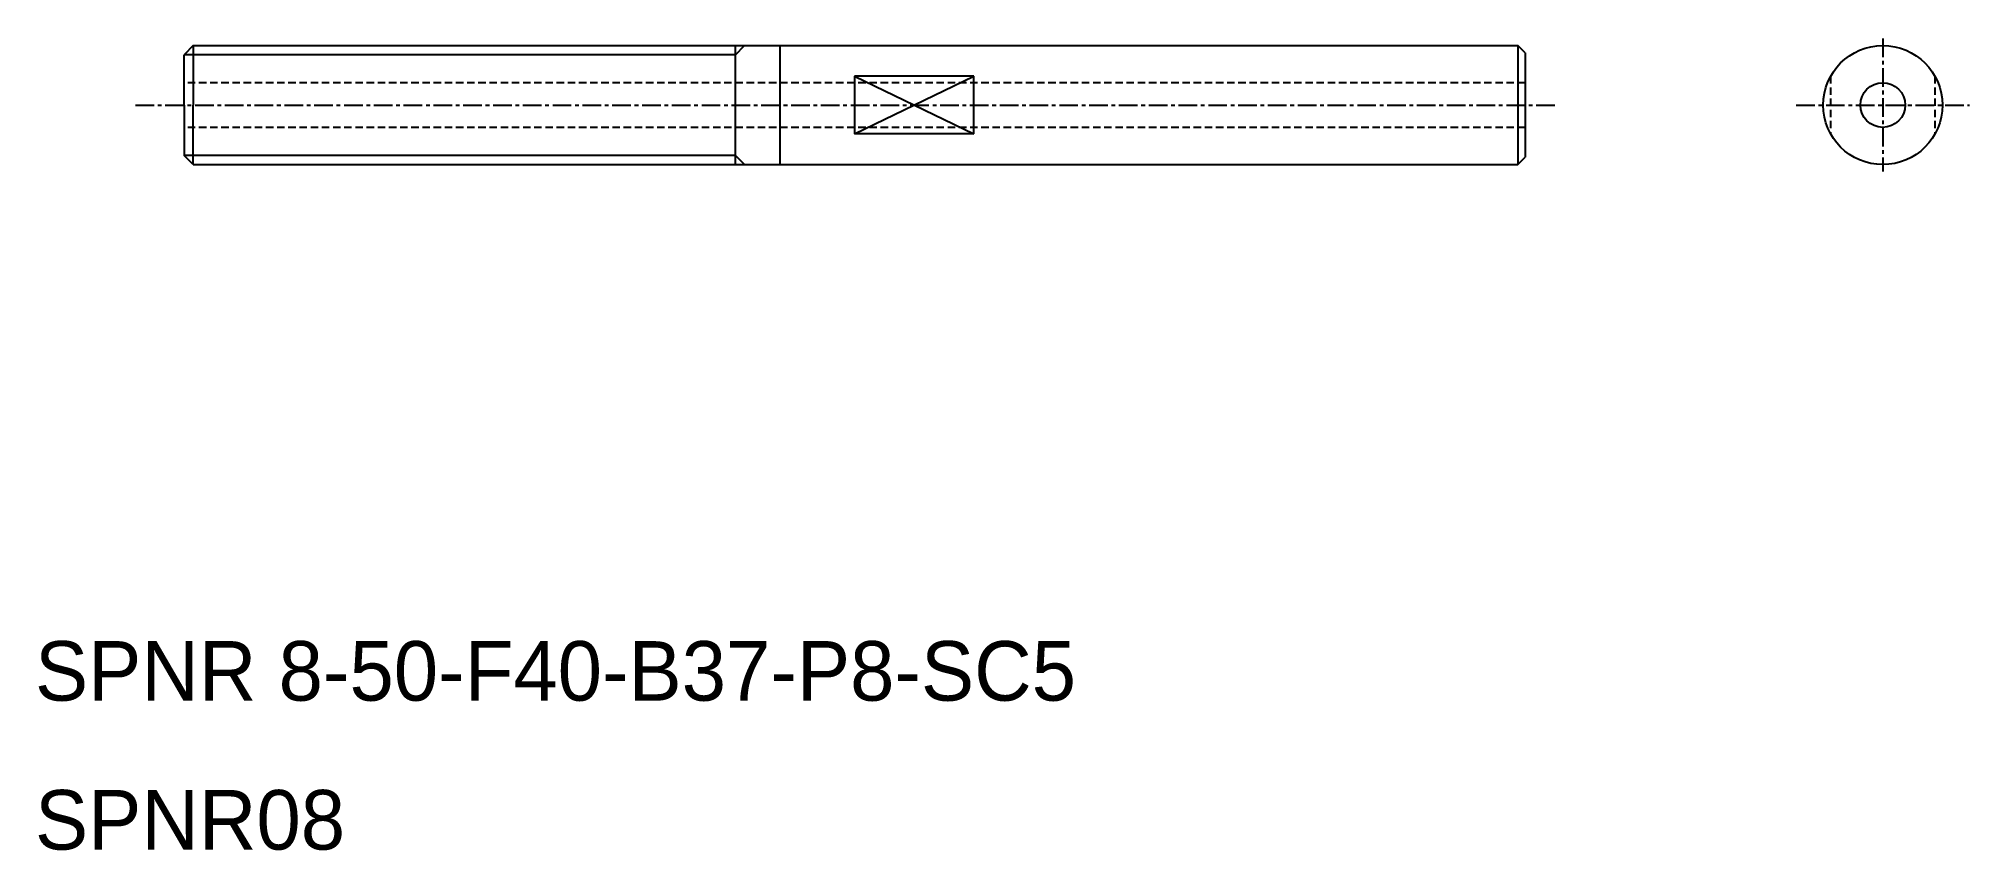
# Model space of a CAD drawing. Extents: x 10 to 140, y 10 to 64.
import ezdxf

# ---------------------------------------------------------------- set-up
doc = ezdxf.new("R2010")
doc.units = 0
doc.linetypes.add('CENTER', pattern=[2, 1.25, -0.25, 0.25, -0.25])
doc.linetypes.add('DASHED', pattern=[0.75, 0.5, -0.25])
doc.layers.get('0').update_dxf_attribs({"linetype": 'CONTINUOUS'})
doc.layers.add('CENTER', color=1, linetype='CENTER')

msp = doc.modelspace()

# ---------------------------------------------------------------- linework, layer by layer
at = {"color": 7, "linetype": 'CONTINUOUS'}
for p, q in [((20.62, 64), (20, 63.38)), ((20.62, 64), (20.62, 60)), ((20.62, 64), (60.5, 64)), ((57, 56), (57, 64)), ((60, 56), (60, 64)), ((60.5, 64), (109.5, 64)), ((109.5, 64), (109.5, 56)), ((110, 63.5), (109.5, 64)), ((110, 63.5), (110, 56.5)), ((20, 60), (20, 63.38)), ((73, 61.94), (65, 61.94)), ((65, 61.94), (65, 58.06)), ((73, 58.06), (73, 61.94)), ((20, 60), (20, 56.62)), ((20.62, 56), (20.62, 60)), ((73, 58.06), (65, 58.06)), ((20.62, 56), (20, 56.62)), ((20.62, 56), (60.5, 56)), ((60.5, 56), (109.5, 56)), ((109.5, 56), (110, 56.5))]:
    msp.add_line(p, q, dxfattribs=at)
at = {"color": 3, "linetype": 'CONTINUOUS'}
for p, q in [((57, 63.38), (57.62, 64)), ((57, 63.38), (20, 63.38)), ((65, 61.94), (73, 58.06)), ((65, 58.06), (73, 61.94)), ((57, 56.62), (20, 56.62)), ((57, 56.62), (57.62, 56))]:
    msp.add_line(p, q, dxfattribs=at)
at = {"color": 3, "linetype": 'DASHED'}
for p, q in [((110, 61.5), (20, 61.5)), ((130.5, 61.94), (130.5, 58.06)), ((137.5, 61.94), (137.5, 58.06)), ((110, 58.5), (20, 58.5))]:
    msp.add_line(p, q, dxfattribs=at)
at = {"color": 7, "linetype": 'CONTINUOUS'}
for radius in [4, 1.5]:
    msp.add_circle((134, 60), radius, dxfattribs=at)
at = {"layer": 'CENTER', "color": 1, "linetype": 'CENTER'}
for p, q in [((134, 64.47), (134, 55.53)), ((16.74, 60), (112.22, 60)), ((128.19, 60), (139.81, 60))]:
    msp.add_line(p, q, dxfattribs=at)

# ---------------------------------------------------------------- texts
at = {"color": 7, "linetype": 'CONTINUOUS'}
for s, p in [('SPNR 8-50-F40-B37-P8-SC5', (10, 20)), ('SPNR08', (10, 10))]:
    msp.add_text(s, height=4, dxfattribs=at).set_placement(p)

doc.saveas('drawing.dxf')
